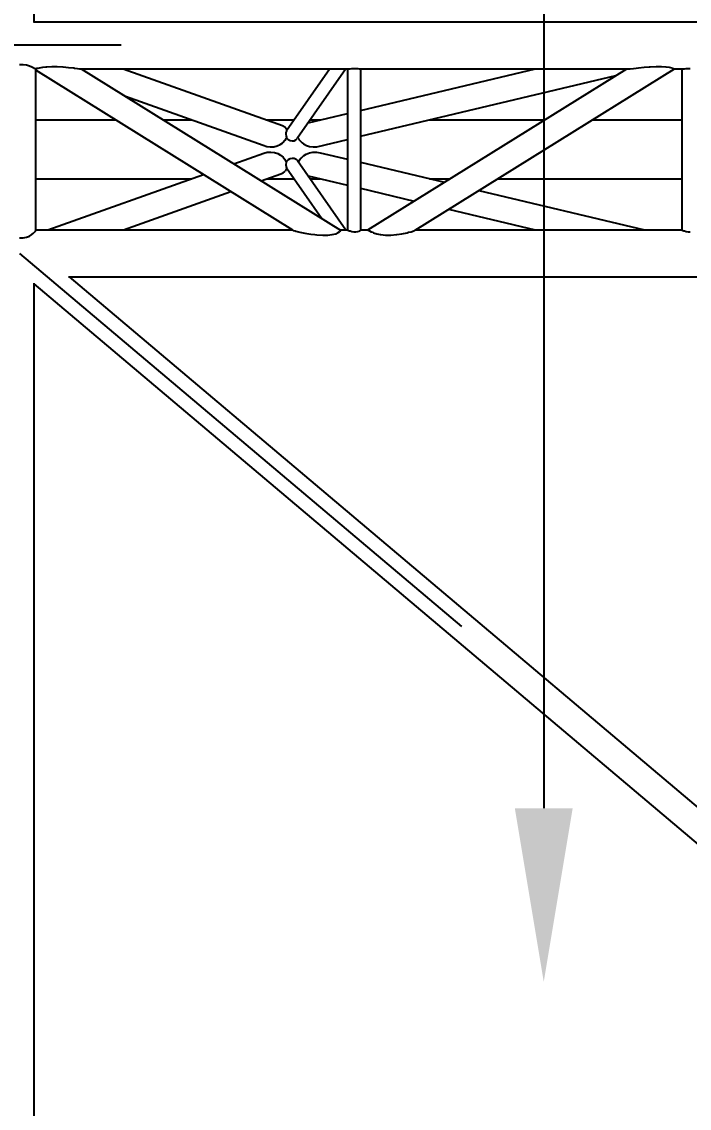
# Model space of a CAD drawing. Header units: millimetres. Extents: x 150209.93 to 150215.05, y 136675.65 to 136679.93.
# Drawn here: x 150213.9636 to 150214.079, y 136676.6449 to 136676.8328 of the extents above; entities that cross this region are included whole.
import ezdxf

# ---------------------------------------------------------------- set-up
doc = ezdxf.new("R2010")
doc.units = ezdxf.units.MM
doc.header["$LTSCALE"] = 0.25
doc.linetypes.add('CENTER', pattern=[50.8, 31.75, -6.35, 6.35, -6.35])
doc.linetypes.add('XKITLINE00', pattern=[0])
doc.styles.add('ROMANS', font='romans.shx')
doc.dimstyles.new('MD300', dxfattribs={"dimtxt": 2.5, "dimasz": 2.5, "dimexe": 1, "dimexo": 1, "dimgap": 0.5, "dimtad": 1, "dimdec": 1, "dimlfac": 50, "dimrnd": 0.5, "dimdsep": 46, "dimtxsty": 'ROMANS', "dimcen": 1, "dimclrd": 146, "dimclre": 146, "dimclrt": 30, "dimadec": 1, "dimazin": 2, "dimtfac": 1, "dimtdec": 1, "dimtmove": 0, "dimatfit": 1, "dimfxl": 1, "dimtolj": 1, "dimtzin": 0, "dimlwd": -1, "dimlwe": -1, "dimarcsym": 0})

# ---------------------------------------------------------------- blocks, each defined once
blk = doc.blocks.new('çatıı')
at = {"color": 8, "linetype": 'XKITLINE00'}
for p, q in [((25185.79, 7430.06), (25185.79, 6009.99)), ((25185.79, 6010.57), (26261.35, 6010.57)), ((25173.61, 5973.5), (25176.65, 5973.64)), ((25176.65, 5973.64), (25179.53, 5973.19)), ((25179.53, 5973.19), (25182.12, 5972.5)), ((25182.12, 5972.5), (25184.21, 5971.51)), ((25184.21, 5971.51), (25184.28, 5971.49)), ((25184.28, 5971.49), (25185.91, 5970.71)), ((25185.91, 5970.71), (25186.24, 5970.41)), ((25186.24, 5970.41), (25186.92, 5970.14)), ((25186.92, 5970.14), (25186.97, 5970.07)), ((25186.97, 5970.07), (25187.23, 5969.06)), ((25186.99, 5970.01), (25188.47, 5970.31)), ((25187.23, 5969.06), (25187.26, 5969.01)), ((25187.26, 5969.01), (25187.26, 5830.07)), ((25187.26, 5968.92), (25409.49, 5830.55)), ((25188.47, 5970.31), (25189.53, 5970.43)), ((25189.53, 5970.43), (25190.68, 5970.8)), ((25190.68, 5970.8), (25193.59, 5971.3)), ((25193.59, 5971.3), (25196.22, 5971.54)), ((25196.22, 5971.54), (25197.18, 5971.71)), ((25197.18, 5971.71), (25201.32, 5971.96)), ((25201.32, 5971.96), (25206.05, 5971.9)), ((25206.05, 5971.9), (25210.94, 5971.54)), ((25210.94, 5971.54), (25211.13, 5971.54)), ((25211.13, 5971.54), (25215.89, 5971.13)), ((25215.89, 5971.13), (25220.33, 5970.58)), ((25220.33, 5970.58), (25221.18, 5970.43)), ((25221.18, 5970.43), (25223.73, 5970.19)), ((25223.73, 5970.19), (25225.76, 5969.91)), ((25225.29, 5969.97), (25459.35, 5969.97)), ((25225.46, 5969.95), (25225.71, 5969.97)), ((25225.76, 5969.91), (25226.05, 5969.92)), ((25226.05, 5969.92), (25226.66, 5969.97)), ((25226.86, 5969.97), (25451.06, 5830.38)), ((25263.25, 5969.97), (25401.04, 5920.96)), ((25441.7, 5969.97), (25404.44, 5916.22)), ((25455.56, 5969.97), (25413.7, 5909.58)), ((25457, 5969.97), (25457, 5830.56)), ((25457.49, 5969.97), (25458.09, 5969.94)), ((25457.9, 5969.97), (25458.41, 5969.94)), ((25458.09, 5969.94), (25458.95, 5969.91)), ((25458.41, 5969.94), (25459.03, 5969.92)), ((25458.95, 5969.91), (25459.35, 5969.98)), ((25459.35, 5969.98), (25460.94, 5970.14)), ((25460.94, 5970.14), (25462.7, 5970.22)), ((25462.7, 5970.22), (25464.46, 5970.22)), ((25464.46, 5970.22), (25466.05, 5970.14)), ((25466.05, 5970.14), (25467.31, 5969.99)), ((25467.31, 5969.99), (25467.6, 5969.91)), ((25467.36, 5969.97), (25701.67, 5969.97)), ((25467.52, 5969.93), (25467.74, 5969.94)), ((25467.6, 5969.91), (25468.12, 5969.94)), ((25467.74, 5969.94), (25467.93, 5969.97)), ((25468.12, 5969.94), (25468.34, 5969.97)), ((25468.4, 5933.94), (25619.64, 5969.97)), ((25468.4, 5969.97), (25468.4, 5830.35)), ((25474.65, 5830.57), (25698.54, 5969.97)), ((25515.56, 5830.33), (25739.83, 5969.97)), ((25699.43, 5969.97), (25701.09, 5969.91)), ((25700.36, 5969.97), (25701.27, 5969.94)), ((25701.09, 5969.91), (25701.26, 5969.93)), ((25701.26, 5969.93), (25704.57, 5970.26)), ((25704.57, 5970.26), (25706.82, 5970.43)), ((25706.82, 5970.43), (25708.83, 5970.71)), ((25708.83, 5970.71), (25713.79, 5971.24)), ((25713.79, 5971.24), (25718.06, 5971.54)), ((25718.06, 5971.54), (25718.92, 5971.64)), ((25718.92, 5971.64), (25724.05, 5971.95)), ((25724.05, 5971.95), (25728.58, 5971.93)), ((25728.58, 5971.93), (25732.29, 5971.61)), ((25732.29, 5971.61), (25732.56, 5971.54)), ((25732.56, 5971.54), (25735.36, 5971.21)), ((25735.36, 5971.21), (25737.5, 5970.67)), ((25737.5, 5970.67), (25737.89, 5970.43)), ((25737.89, 5970.43), (25738.95, 5970.24)), ((25738.95, 5970.24), (25739.59, 5969.91)), ((25739.47, 5969.97), (25748.38, 5969.97)), ((25739.59, 5969.91), (25739.82, 5969.97)), ((25746.09, 5969.97), (25746.09, 5830.57)), ((25746.5, 5969.97), (25747.18, 5969.94)), ((25746.91, 5969.97), (25747.5, 5969.94)), ((25747.18, 5969.94), (25748.04, 5969.91)), ((25747.5, 5969.94), (25748.11, 5969.93)), ((25748.04, 5969.91), (25748.44, 5969.99)), ((25748.44, 5969.99), (25750.03, 5970.15)), ((25750.03, 5970.15), (25751.79, 5970.24)), ((25751.79, 5970.24), (25753.55, 5970.24)), ((25468.4, 5911.57), (25689.25, 5964.19)), ((25265.2, 5946.1), (25384.3, 5903.73)), ((25423.1, 5923.15), (25457, 5931.23)), ((25187.26, 5925.67), (25256.71, 5925.67)), ((25298.01, 5925.67), (25322.62, 5925.67)), ((25387.78, 5925.67), (25410.99, 5925.67)), ((25401.04, 5920.96), (25402.84, 5919.84)), ((25402.84, 5919.84), (25403.11, 5919.48)), ((25403.11, 5919.48), (25404.18, 5918.32)), ((25424.85, 5925.67), (25433.7, 5925.67)), ((25527.59, 5925.67), (25627.39, 5925.67)), ((25668.69, 5925.67), (25746.09, 5925.67)), ((25404.03, 5909.78), (25402.93, 5907.84)), ((25403.91, 5915.11), (25403.75, 5913.57)), ((25403.75, 5913.57), (25403.79, 5913.35)), ((25403.79, 5913.35), (25403.94, 5911.73)), ((25404.1, 5915.48), (25403.91, 5915.11)), ((25403.94, 5911.73), (25404.28, 5910.68)), ((25404.18, 5909.99), (25404.03, 5909.78)), ((25404.44, 5916.22), (25404.1, 5915.48)), ((25404.18, 5918.32), (25404.81, 5916.76)), ((25404.34, 5910.45), (25404.18, 5909.99)), ((25404.28, 5910.68), (25404.39, 5910.25)), ((25404.39, 5910.25), (25404.58, 5909.93)), ((25404.58, 5909.93), (25404.74, 5909.78)), ((25404.74, 5909.78), (25405.84, 5908.68)), ((25412.46, 5908.42), (25413.7, 5909.58)), ((25414.24, 5910.37), (25414.65, 5909.79)), ((25414.65, 5909.79), (25415.15, 5908.81)), ((25384.3, 5903.73), (25387.23, 5902.79)), ((25387.23, 5902.79), (25390.31, 5902.37)), ((25390.31, 5902.37), (25393.39, 5902.49)), ((25393.39, 5902.49), (25396.31, 5903.15)), ((25396.31, 5903.15), (25398.92, 5904.32)), ((25398.92, 5904.32), (25401.1, 5905.93)), ((25401.12, 5905.96), (25401.1, 5905.93)), ((25402.93, 5907.84), (25401.12, 5905.96)), ((25405.84, 5908.68), (25407.42, 5907.84)), ((25407.42, 5907.84), (25409.16, 5907.51)), ((25409.16, 5907.51), (25410.9, 5907.71)), ((25410.9, 5907.71), (25412.46, 5908.42)), ((25415.15, 5908.81), (25416.92, 5906.77)), ((25416.92, 5906.77), (25417.98, 5905.97)), ((25417.98, 5905.97), (25419.06, 5905.01)), ((25419.06, 5905.01), (25421.55, 5903.64)), ((25421.55, 5903.64), (25424.38, 5902.74)), ((25424.38, 5902.74), (25427.41, 5902.37)), ((25427.41, 5902.37), (25430.49, 5902.54)), ((25430.49, 5902.54), (25457, 5908.86)), ((25358.85, 5887.79), (25384.66, 5896.97)), ((25384.66, 5896.97), (25387.73, 5897.69)), ((25387.73, 5897.69), (25390.89, 5897.87)), ((25390.89, 5897.87), (25393.97, 5897.5)), ((25393.97, 5897.5), (25396.83, 5896.61)), ((25396.83, 5896.61), (25399.3, 5895.25)), ((25399.3, 5895.25), (25400.41, 5894.25)), ((25400.41, 5894.25), (25401.36, 5893.49)), ((25401.36, 5893.49), (25402.97, 5891.47)), ((25402.97, 5891.47), (25403.41, 5890.44)), ((25404.92, 5890.45), (25406.06, 5891.58)), ((25406.06, 5891.58), (25407.64, 5892.41)), ((25407.64, 5892.41), (25409.39, 5892.74)), ((25409.39, 5892.74), (25411.12, 5892.53)), ((25411.12, 5892.53), (25412.68, 5891.82)), ((25412.68, 5891.82), (25413.91, 5890.66)), ((25416.94, 5892.64), (25415.38, 5890.51)), ((25416.94, 5892.64), (25418.8, 5894.26)), ((25419.04, 5894.51), (25418.8, 5894.26)), ((25419.04, 5894.51), (25421.4, 5896.07)), ((25421.4, 5896.07), (25424.17, 5897.18)), ((25424.17, 5897.18), (25427.21, 5897.78)), ((25427.21, 5897.78), (25430.37, 5897.84)), ((25430.37, 5897.84), (25433.49, 5897.36)), ((25433.49, 5897.36), (25457, 5891.76)), ((25402.58, 5880.83), (25403.14, 5881.29)), ((25404.17, 5882.97), (25403.14, 5881.29)), ((25403.41, 5890.44), (25404.06, 5889.29)), ((25403.83, 5887.13), (25403.8, 5886.93)), ((25403.8, 5886.93), (25403.95, 5885.4)), ((25404, 5888.76), (25403.83, 5887.13)), ((25403.95, 5885.4), (25404.14, 5885.01)), ((25404.15, 5889.24), (25404, 5888.76)), ((25404.06, 5889.29), (25404.11, 5889.1)), ((25404.14, 5885.01), (25404.47, 5884.28)), ((25404.79, 5890.34), (25404.15, 5889.24)), ((25404.28, 5883.65), (25404.17, 5882.97)), ((25404.47, 5884.26), (25404.28, 5883.65)), ((25404.47, 5884.28), (25434.83, 5840.48)), ((25404.79, 5890.34), (25404.92, 5890.45)), ((25413.91, 5890.66), (25455.56, 5830.57)), ((25415.36, 5890.46), (25414.76, 5889.43)), ((25415.38, 5890.51), (25415.36, 5890.46)), ((25468.4, 5889.05), (25540.85, 5871.79)), ((25187.26, 5874.87), (25322.55, 5874.87)), ((25198.02, 5830.57), (25332.57, 5878.44)), ((25382.6, 5873.01), (25399.54, 5879.04)), ((25387.85, 5874.87), (25410.99, 5874.87)), ((25399.54, 5879.04), (25401.62, 5879.98)), ((25401.62, 5879.98), (25402.58, 5880.83)), ((25423.16, 5877.31), (25457, 5869.25)), ((25424.85, 5874.87), (25433.4, 5874.87)), ((25527.89, 5874.87), (25545.8, 5874.87)), ((25587.1, 5874.87), (25746.09, 5874.87)), ((25263.32, 5830.57), (25356.32, 5863.66)), ((25468.4, 5866.54), (25514.7, 5855.51)), ((25570.71, 5864.67), (25713.83, 5830.57)), ((25544.56, 5848.39), (25619.34, 5830.57)), ((25179.53, 5824.22), (25182.12, 5825.2)), ((25182.12, 5825.2), (25184.18, 5826.59)), ((25184.18, 5826.59), (25184.28, 5826.64)), ((25184.28, 5826.64), (25185.91, 5827.98)), ((25186.23, 5828.47), (25185.91, 5827.98)), ((25186.92, 5829.18), (25186.23, 5828.47)), ((25187.1, 5829.8), (25186.92, 5829.18)), ((25187.26, 5830.07), (25187.1, 5829.8)), ((25187.26, 5830.57), (25409.45, 5830.57)), ((25409.49, 5830.55), (25409.57, 5830.53)), ((25409.57, 5830.53), (25410.24, 5830.17)), ((25410.24, 5830.17), (25411.73, 5829.8)), ((25411.73, 5829.8), (25412.35, 5829.58)), ((25412.35, 5829.58), (25415.83, 5828.75)), ((25415.83, 5828.75), (25417.45, 5828.47)), ((25417.45, 5828.47), (25420.32, 5827.82)), ((25420.32, 5827.82), (25425.38, 5826.98)), ((25425.38, 5826.98), (25428.95, 5826.59)), ((25428.95, 5826.59), (25430.63, 5826.35)), ((25430.63, 5826.35), (25435.75, 5826)), ((25435.75, 5826), (25440.23, 5826.09)), ((25440.23, 5826.09), (25443.61, 5826.59)), ((25443.61, 5826.59), (25443.88, 5826.62)), ((25443.88, 5826.62), (25446.9, 5827.3)), ((25446.9, 5827.3), (25448.93, 5828.24)), ((25449.11, 5828.47), (25448.93, 5828.24)), ((25449.11, 5828.47), (25450.36, 5829.08)), ((25450.75, 5829.8), (25450.36, 5829.08)), ((25450.74, 5830.57), (25457, 5830.57)), ((25450.75, 5829.8), (25450.96, 5829.88)), ((25451.06, 5830.38), (25450.96, 5829.88)), ((25457, 5830.56), (25457.14, 5830.54)), ((25457.14, 5830.54), (25457.28, 5830.36)), ((25457.28, 5830.36), (25458.09, 5830.02)), ((25458.09, 5830.02), (25458.94, 5829.82)), ((25458.94, 5829.82), (25459.35, 5829.64)), ((25459.35, 5829.64), (25460.94, 5829.24)), ((25460.94, 5829.24), (25462.7, 5829.02)), ((25462.7, 5829.02), (25464.46, 5829.02)), ((25464.46, 5829.02), (25466.05, 5829.23)), ((25466.05, 5829.23), (25467.31, 5829.63)), ((25467.31, 5829.63), (25467.6, 5829.82)), ((25467.6, 5829.82), (25468.12, 5830.01)), ((25468.4, 5830.35), (25468.12, 5830.01)), ((25468.4, 5830.57), (25474.66, 5830.57)), ((25474.65, 5830.57), (25475.01, 5830.55)), ((25475.01, 5830.55), (25475.07, 5830.27)), ((25475.07, 5830.27), (25476.09, 5829.84)), ((25476.09, 5829.84), (25476.13, 5829.76)), ((25476.13, 5829.76), (25477.58, 5828.93)), ((25477.58, 5828.93), (25478.88, 5828.54)), ((25478.88, 5828.54), (25479.69, 5828.04)), ((25479.69, 5828.04), (25482.42, 5827.18)), ((25482.42, 5827.18), (25485.33, 5826.69)), ((25485.33, 5826.69), (25485.89, 5826.54)), ((25485.89, 5826.54), (25489.85, 5826.13)), ((25489.85, 5826.13), (25494.45, 5826.15)), ((25494.45, 5826.15), (25499.43, 5826.62)), ((25499.43, 5826.62), (25499.85, 5826.69)), ((25499.85, 5826.69), (25504.19, 5827.27)), ((25504.19, 5827.27), (25508.63, 5828.16)), ((25508.63, 5828.16), (25509.97, 5828.54)), ((25509.97, 5828.54), (25512.15, 5829.02)), ((25512.15, 5829.02), (25514.6, 5829.84)), ((25514.6, 5829.84), (25514.65, 5829.85)), ((25514.65, 5829.85), (25515.56, 5830.33)), ((25515.95, 5830.57), (25746.09, 5830.57)), ((25746.09, 5830.57), (25746.23, 5830.55)), ((25746.23, 5830.55), (25746.37, 5830.37)), ((25746.37, 5830.37), (25747.18, 5830.04)), ((25747.18, 5830.04), (25748.03, 5829.84)), ((25748.03, 5829.84), (25748.44, 5829.66)), ((25748.44, 5829.66), (25750.03, 5829.27)), ((25750.03, 5829.27), (25751.79, 5829.05)), ((25751.79, 5829.05), (25753.55, 5829.05)), ((25173.61, 5823.82), (25176.65, 5823.65)), ((25176.65, 5823.65), (25179.53, 5824.22)), ((25215.9, 5789.97), (26261.35, 5789.97)), ((25216.54, 5789.97), (26044.8, 5090.76)), ((25185.79, 5784.48), (25185.79, 4374.81)), ((25185.79, 5784.05), (26024.12, 5076.33))]:
    blk.add_line(p, q, dxfattribs=at)
at = {"color": 8, "linetype": 'CENTER'}
for p, q in [((26261.35, 5990.27), (24815.89, 5990.27)), ((25173.61, 5810.27), (26903.05, 4350.27))]:
    blk.add_line(p, q, dxfattribs=at)
blk = doc.blocks.new('*D9')
at = {"color": 146, "transparency": 16777216}
for p, q in [((150214.91743, 136677.34684), (150215.05387, 136677.34684)), ((150214.05387, 136677.31684), (150214.05387, 136676.69678)), ((150214.91743, 136676.66678), (150215.05387, 136676.66678))]:
    blk.add_line(p, q, dxfattribs=at)
for points in [[(150214.04887, 136677.31684), (150214.05887, 136677.31684), (150214.05387, 136677.34684)], [(150214.04887, 136676.69678), (150214.05887, 136676.69678), (150214.05387, 136676.66678)]]:
    blk.add_solid(points, dxfattribs=at)
at = {"layer": 'DEFPOINTS', "color": 0, "transparency": 16777216}
for p in [(150213.91743, 136677.34684), (150213.91743, 136676.66678), (150214.05387, 136676.66678)]:
    blk.add_point(p, dxfattribs=at)
at = {"color": 30, "transparency": 16777216, "insert": (150214.02887, 136677.00681), "char_height": 0.03, "attachment_point": 5, "rotation": 90, "style": 'ROMANS'}
blk.add_mtext('\\A1;34', dxfattribs=at)

msp = doc.modelspace()

# ---------------------------------------------------------------- block references
at = {"xscale": 0.0002000170049888334, "yscale": 0.0002000170049888334, "zscale": 0.0002000170049888334}
msp.add_blockref('çatıı', (150208.92807, 136675.63059), dxfattribs=at)

# ---------------------------------------------------------------- dimensions: what is measured, and where the dimension line sits
dim = msp.add_aligned_dim(p1=(150213.91743, 136677.34684), p2=(150213.91743, 136676.66678), distance=0.13644, dimstyle='MD300', override={"dimtxt": 0.03, "dimasz": 0.03, "dimgap": 0.01})
dim.commit()
dim.dimension.update_dxf_attribs({"geometry": '*D9', "text_midpoint": (150214.02887, 136677.00681)})

doc.saveas('drawing.dxf')
